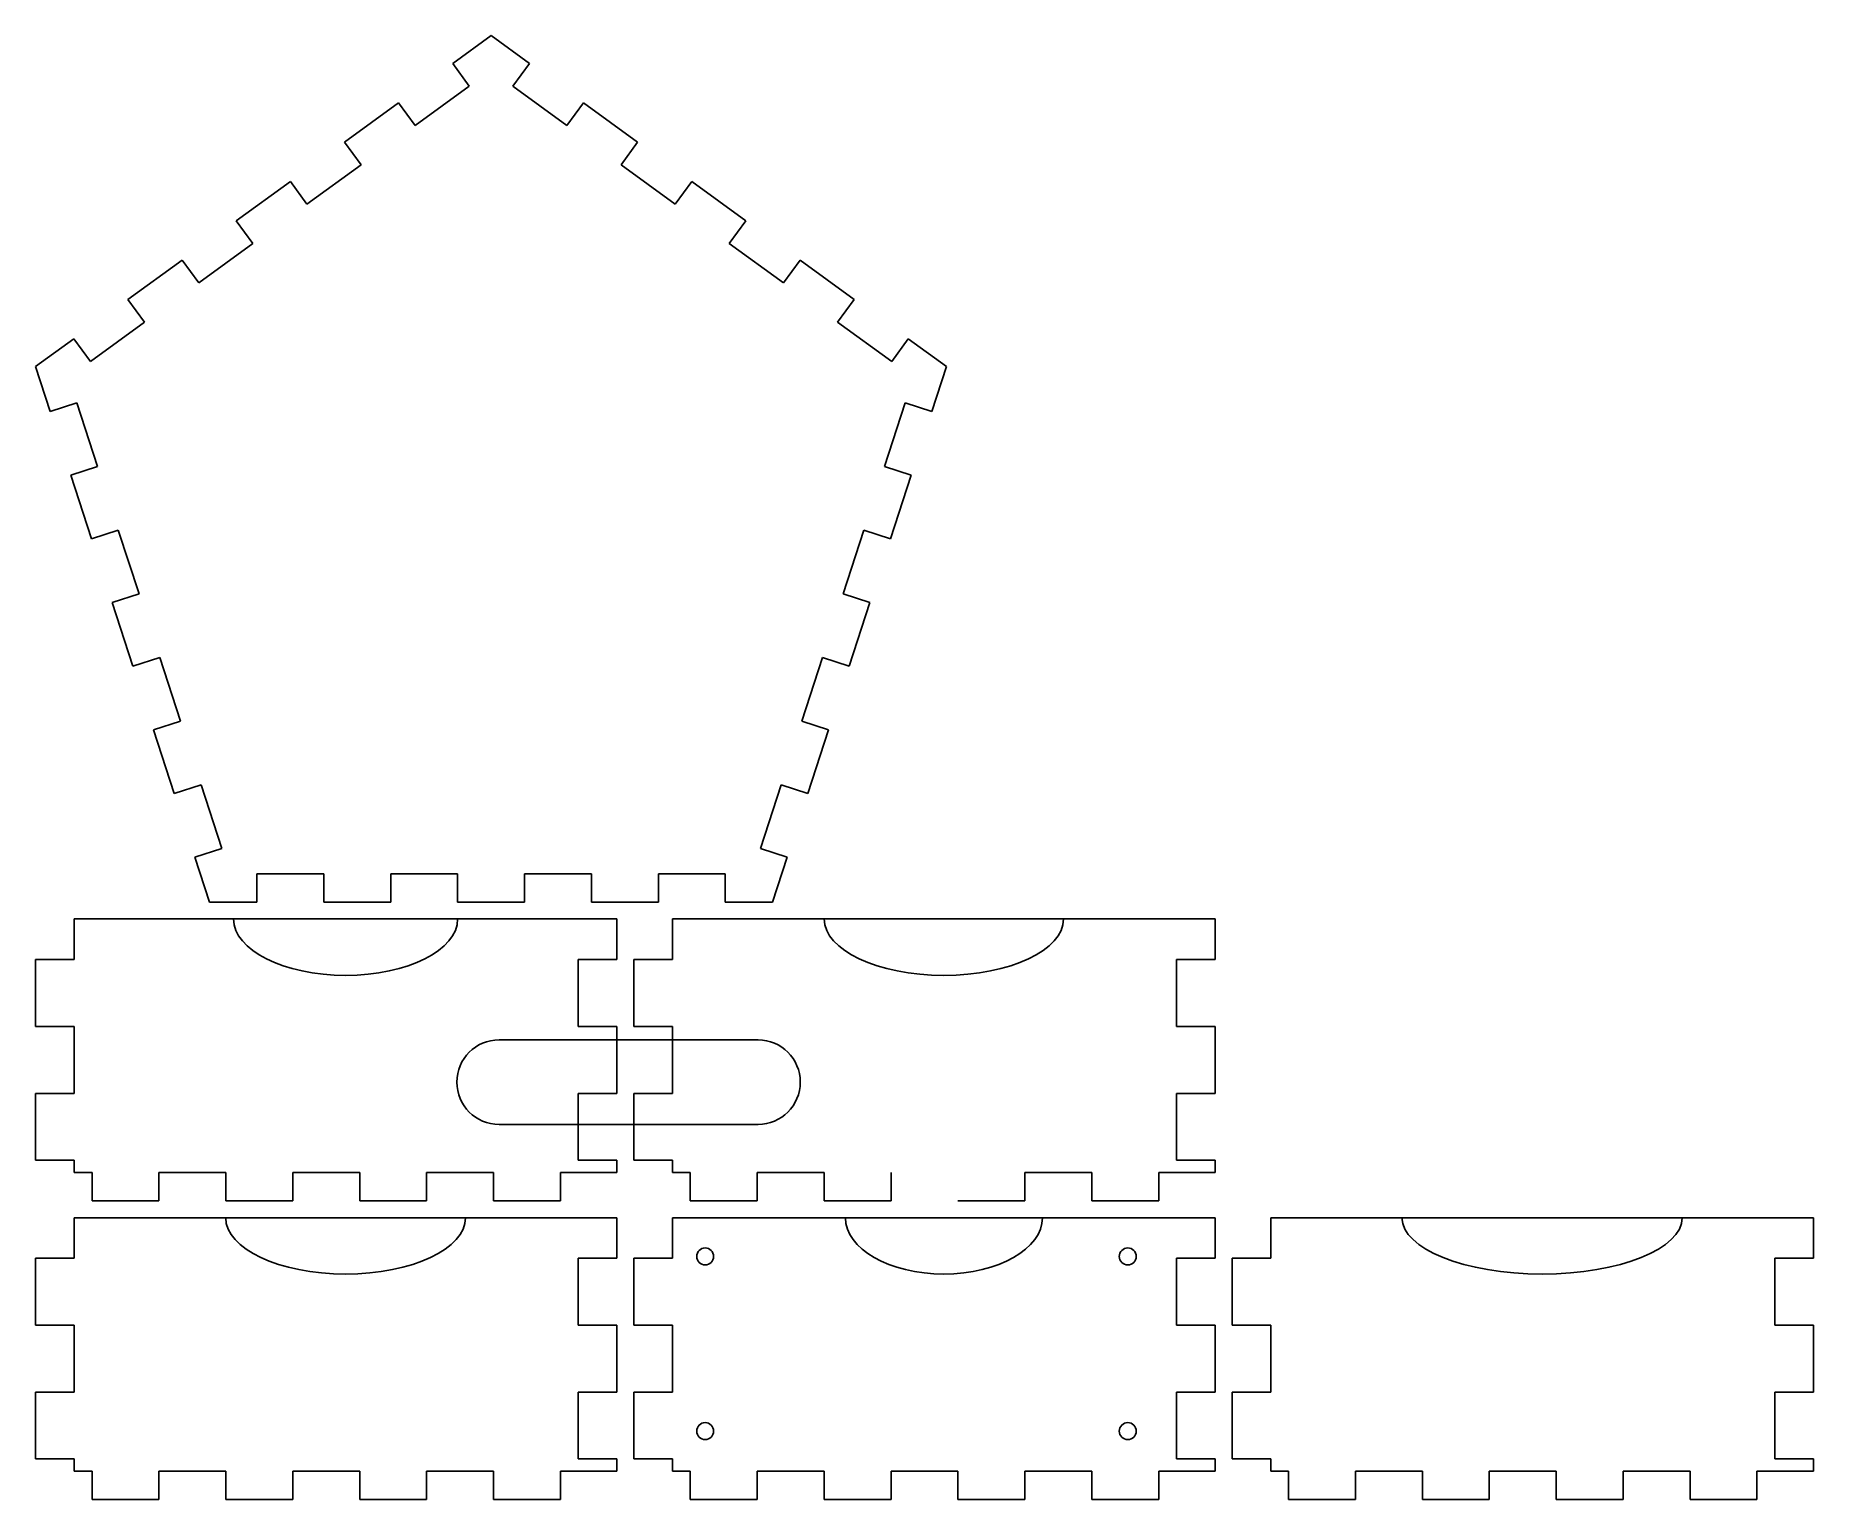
# Model space of a CAD drawing. Header units: inches. Extents: x 0 to 316, y 3 to 263.
import ezdxf

# ---------------------------------------------------------------- set-up
doc = ezdxf.new("R2010")
doc.units = ezdxf.units.IN
doc.header["$MEASUREMENT"] = 0
for name, color, linetype in [('bottom_outsideCutPath', 7, 'Continuous'), ('side0_outsideCutPath', 7, 'Continuous'), ('side1_outsideCutPath', 7, 'Continuous'), ('side2_outsideCutPath', 7, 'Continuous'), ('side3_outsideCutPath', 7, 'Continuous'), ('side4_outsideCutPath', 7, 'Continuous')]:
    doc.layers.add(name, color=color, linetype=linetype)

msp = doc.modelspace()

# ---------------------------------------------------------------- linework, layer by layer
at = {"linetype": 'Continuous'}
for p, q in [((82.26, 84.55), (128.22, 84.55)), ((128.22, 69.55), (82.26, 69.55))]:
    msp.add_line(p, q, dxfattribs=at)
for centre in [(118.83, 46.13), (193.83, 46.13), (118.83, 15.13), (193.83, 15.13)]:
    msp.add_circle(centre, 1.5, dxfattribs=at)
for centre, start, end in [((82.26, 77.05), 90, 270), ((128.22, 77.05), 270, 90)]:
    msp.add_arc(centre, 7.5, start, end, dxfattribs=at)
for centre, major_axis, ratio in [((55.03, 106), (19.88, 0), 0.503145), ((161.2, 106), (21.23, 0), 0.471007), ((55.03, 53), (21.29, 0), 0.469669), ((161.2, 53), (17.49, 0), 0.571803), ((267.37, 53), (24.87, 0), 0.402139)]:
    msp.add_ellipse(centre, major_axis=major_axis, ratio=ratio, start_param=3.141593, end_param=6.283185, dxfattribs=at)
at = {"layer": 'bottom_outsideCutPath'}
for p, q in [((74.04, 257.83), (80.84, 262.77)), ((80.84, 262.77), (87.63, 257.83)), ((76.98, 253.78), (74.04, 257.83)), ((87.63, 257.83), (84.7, 253.78)), ((67.38, 246.8), (76.98, 253.78)), ((84.7, 253.78), (94.3, 246.8)), ((54.83, 243.87), (64.44, 250.85)), ((64.44, 250.85), (67.38, 246.8)), ((94.3, 246.8), (97.24, 250.85)), ((97.24, 250.85), (106.85, 243.87)), ((57.77, 239.82), (54.83, 243.87)), ((106.85, 243.87), (103.91, 239.82)), ((48.16, 232.84), (57.77, 239.82)), ((103.91, 239.82), (113.52, 232.84)), ((35.62, 229.91), (45.22, 236.89)), ((45.22, 236.89), (48.16, 232.84)), ((113.52, 232.84), (116.46, 236.89)), ((116.46, 236.89), (126.06, 229.91)), ((38.56, 225.86), (35.62, 229.91)), ((126.06, 229.91), (123.12, 225.86)), ((28.95, 218.88), (38.56, 225.86)), ((123.12, 225.86), (132.73, 218.88)), ((16.4, 215.95), (26.01, 222.93)), ((26.01, 222.93), (28.95, 218.88)), ((132.73, 218.88), (135.67, 222.93)), ((135.67, 222.93), (145.28, 215.95)), ((19.34, 211.9), (16.4, 215.95)), ((145.28, 215.95), (142.34, 211.9)), ((9.73, 204.92), (19.34, 211.9)), ((142.34, 211.9), (151.95, 204.92)), ((0, 204.03), (6.8, 208.97)), ((6.8, 208.97), (9.73, 204.92)), ((151.95, 204.92), (154.88, 208.97)), ((154.88, 208.97), (161.68, 204.03)), ((2.6, 196.04), (0, 204.03)), ((161.68, 204.03), (159.08, 196.04)), ((7.35, 197.59), (2.6, 196.04)), ((11.02, 186.3), (7.35, 197.59)), ((154.33, 197.59), (150.66, 186.3)), ((159.08, 196.04), (154.33, 197.59)), ((6.27, 184.75), (11.02, 186.3)), ((150.66, 186.3), (155.41, 184.75)), ((9.93, 173.46), (6.27, 184.75)), ((155.41, 184.75), (151.74, 173.46)), ((14.69, 175), (9.93, 173.46)), ((18.36, 163.71), (14.69, 175)), ((146.99, 175), (143.32, 163.71)), ((151.74, 173.46), (146.99, 175)), ((13.6, 162.16), (18.36, 163.71)), ((17.27, 150.87), (13.6, 162.16)), ((143.32, 163.71), (148.08, 162.16)), ((148.08, 162.16), (144.41, 150.87)), ((22.03, 152.41), (17.27, 150.87)), ((25.7, 141.12), (22.03, 152.41)), ((139.65, 152.41), (135.98, 141.12)), ((144.41, 150.87), (139.65, 152.41)), ((20.94, 139.58), (25.7, 141.12)), ((24.61, 128.28), (20.94, 139.58)), ((135.98, 141.12), (140.74, 139.58)), ((140.74, 139.58), (137.07, 128.28)), ((29.37, 129.83), (24.61, 128.28)), ((33.04, 118.53), (29.37, 129.83)), ((132.31, 129.83), (128.64, 118.53)), ((137.07, 128.28), (132.31, 129.83)), ((28.28, 116.99), (33.04, 118.53)), ((30.88, 109), (28.28, 116.99)), ((128.64, 118.53), (133.4, 116.99)), ((133.4, 116.99), (130.8, 109)), ((51.15, 114), (39.28, 114)), ((39.28, 114), (39.28, 109)), ((51.15, 109), (51.15, 114)), ((74.9, 114), (63.03, 114)), ((63.03, 114), (63.03, 109)), ((74.9, 109), (74.9, 114)), ((98.65, 114), (86.78, 114)), ((86.78, 114), (86.78, 109)), ((98.65, 109), (98.65, 114)), ((122.4, 114), (110.53, 114)), ((110.53, 114), (110.53, 109)), ((122.4, 109), (122.4, 114)), ((39.28, 109), (30.88, 109)), ((63.03, 109), (51.15, 109)), ((86.78, 109), (74.9, 109)), ((110.53, 109), (98.65, 109)), ((130.8, 109), (122.4, 109))]:
    msp.add_line(p, q, dxfattribs=at)
at = {"layer": 'side0_outsideCutPath'}
for p, q in [((6.88, 106), (6.88, 98.81)), ((103.17, 106), (6.88, 106)), ((103.17, 98.81), (103.17, 106)), ((6.88, 98.81), (0, 98.81)), ((0, 98.81), (0, 86.94)), ((96.29, 86.94), (96.29, 98.81)), ((96.29, 98.81), (103.17, 98.81)), ((0, 86.94), (6.88, 86.94)), ((6.88, 86.94), (6.88, 75.06)), ((103.17, 86.94), (96.29, 86.94)), ((103.17, 75.06), (103.17, 86.94)), ((6.88, 75.06), (0, 75.06)), ((0, 75.06), (0, 63.19)), ((96.29, 63.19), (96.29, 75.06)), ((96.29, 75.06), (103.17, 75.06)), ((0, 63.19), (6.88, 63.19)), ((6.88, 63.19), (6.88, 61)), ((103.17, 63.19), (96.29, 63.19)), ((103.17, 61), (103.17, 63.19)), ((6.88, 61), (10.02, 61)), ((10.02, 61), (10.02, 56)), ((21.9, 56), (21.9, 61)), ((21.9, 61), (33.77, 61)), ((33.77, 61), (33.77, 56)), ((45.65, 56), (45.65, 61)), ((45.65, 61), (57.52, 61)), ((57.52, 61), (57.52, 56)), ((69.4, 56), (69.4, 61)), ((69.4, 61), (81.27, 61)), ((81.27, 61), (81.27, 56)), ((93.15, 56), (93.15, 61)), ((93.15, 61), (103.17, 61)), ((10.02, 56), (21.9, 56)), ((33.77, 56), (45.65, 56)), ((57.52, 56), (69.4, 56)), ((81.27, 56), (93.15, 56))]:
    msp.add_line(p, q, dxfattribs=at)
at = {"layer": 'side1_outsideCutPath'}
for p, q in [((6.88, 53), (6.88, 45.81)), ((103.17, 53), (6.88, 53)), ((103.17, 45.81), (103.17, 53)), ((6.88, 45.81), (0, 45.81)), ((0, 45.81), (0, 33.94)), ((96.29, 33.94), (96.29, 45.81)), ((96.29, 45.81), (103.17, 45.81)), ((0, 33.94), (6.88, 33.94)), ((6.88, 33.94), (6.88, 22.06)), ((103.17, 33.94), (96.29, 33.94)), ((103.17, 22.06), (103.17, 33.94)), ((6.88, 22.06), (0, 22.06)), ((0, 22.06), (0, 10.19)), ((96.29, 10.19), (96.29, 22.06)), ((96.29, 22.06), (103.17, 22.06)), ((0, 10.19), (6.88, 10.19)), ((6.88, 10.19), (6.88, 8)), ((103.17, 10.19), (96.29, 10.19)), ((103.17, 8), (103.17, 10.19)), ((6.88, 8), (10.02, 8)), ((10.02, 8), (10.02, 3)), ((21.9, 3), (21.9, 8)), ((21.9, 8), (33.77, 8)), ((33.77, 8), (33.77, 3)), ((45.65, 3), (45.65, 8)), ((45.65, 8), (57.52, 8)), ((57.52, 8), (57.52, 3)), ((69.4, 3), (69.4, 8)), ((69.4, 8), (81.27, 8)), ((81.27, 8), (81.27, 3)), ((93.15, 3), (93.15, 8)), ((93.15, 8), (103.17, 8)), ((10.02, 3), (21.9, 3)), ((33.77, 3), (45.65, 3)), ((57.52, 3), (69.4, 3)), ((81.27, 3), (93.15, 3))]:
    msp.add_line(p, q, dxfattribs=at)
at = {"layer": 'side2_outsideCutPath'}
for p, q in [((113.05, 106), (113.05, 98.81)), ((209.35, 106), (113.05, 106)), ((209.35, 98.81), (209.35, 106)), ((113.05, 98.81), (106.17, 98.81)), ((106.17, 98.81), (106.17, 86.94)), ((202.46, 86.94), (202.46, 98.81)), ((202.46, 98.81), (209.35, 98.81)), ((106.17, 86.94), (113.05, 86.94)), ((113.05, 86.94), (113.05, 75.06)), ((209.35, 86.94), (202.46, 86.94)), ((209.35, 75.06), (209.35, 86.94)), ((113.05, 75.06), (106.17, 75.06)), ((106.17, 75.06), (106.17, 63.19)), ((202.46, 63.19), (202.46, 75.06)), ((202.46, 75.06), (209.35, 75.06)), ((106.17, 63.19), (113.05, 63.19)), ((113.05, 63.19), (113.05, 61)), ((209.35, 63.19), (202.46, 63.19)), ((209.35, 61), (209.35, 63.19)), ((113.05, 61), (116.2, 61)), ((116.2, 61), (116.2, 56)), ((128.07, 56), (128.07, 61)), ((128.07, 61), (139.95, 61)), ((139.95, 61), (139.95, 56)), ((151.82, 56), (151.82, 61)), ((175.57, 56), (175.57, 61)), ((175.57, 61), (187.45, 61)), ((187.45, 61), (187.45, 56)), ((199.32, 56), (199.32, 61)), ((199.32, 61), (209.35, 61)), ((116.2, 56), (128.07, 56)), ((139.95, 56), (151.82, 56)), ((163.7, 56), (175.57, 56)), ((187.45, 56), (199.32, 56))]:
    msp.add_line(p, q, dxfattribs=at)
at = {"layer": 'side3_outsideCutPath'}
for p, q in [((113.05, 53), (113.05, 45.81)), ((209.35, 53), (113.05, 53)), ((209.35, 45.81), (209.35, 53)), ((113.05, 45.81), (106.17, 45.81)), ((106.17, 45.81), (106.17, 33.94)), ((202.46, 33.94), (202.46, 45.81)), ((202.46, 45.81), (209.35, 45.81)), ((106.17, 33.94), (113.05, 33.94)), ((113.05, 33.94), (113.05, 22.06)), ((209.35, 33.94), (202.46, 33.94)), ((209.35, 22.06), (209.35, 33.94)), ((113.05, 22.06), (106.17, 22.06)), ((106.17, 22.06), (106.17, 10.19)), ((202.46, 10.19), (202.46, 22.06)), ((202.46, 22.06), (209.35, 22.06)), ((106.17, 10.19), (113.05, 10.19)), ((113.05, 10.19), (113.05, 8)), ((209.35, 10.19), (202.46, 10.19)), ((209.35, 8), (209.35, 10.19)), ((113.05, 8), (116.2, 8)), ((116.2, 8), (116.2, 3)), ((128.07, 3), (128.07, 8)), ((128.07, 8), (139.95, 8)), ((139.95, 8), (139.95, 3)), ((151.82, 3), (151.82, 8)), ((151.82, 8), (163.7, 8)), ((163.7, 8), (163.7, 3)), ((175.57, 3), (175.57, 8)), ((175.57, 8), (187.45, 8)), ((187.45, 8), (187.45, 3)), ((199.32, 3), (199.32, 8)), ((199.32, 8), (209.35, 8)), ((116.2, 3), (128.07, 3)), ((139.95, 3), (151.82, 3)), ((163.7, 3), (175.57, 3)), ((187.45, 3), (199.32, 3))]:
    msp.add_line(p, q, dxfattribs=at)
at = {"layer": 'side4_outsideCutPath'}
for p, q in [((219.23, 53), (219.23, 45.81)), ((315.52, 53), (219.23, 53)), ((315.52, 45.81), (315.52, 53)), ((219.23, 45.81), (212.35, 45.81)), ((212.35, 45.81), (212.35, 33.94)), ((308.64, 33.94), (308.64, 45.81)), ((308.64, 45.81), (315.52, 45.81)), ((212.35, 33.94), (219.23, 33.94)), ((219.23, 33.94), (219.23, 22.06)), ((315.52, 33.94), (308.64, 33.94)), ((315.52, 22.06), (315.52, 33.94)), ((219.23, 22.06), (212.35, 22.06)), ((212.35, 22.06), (212.35, 10.19)), ((308.64, 10.19), (308.64, 22.06)), ((308.64, 22.06), (315.52, 22.06)), ((212.35, 10.19), (219.23, 10.19)), ((219.23, 10.19), (219.23, 8)), ((315.52, 10.19), (308.64, 10.19)), ((315.52, 8), (315.52, 10.19)), ((219.23, 8), (222.37, 8)), ((222.37, 8), (222.37, 3)), ((234.24, 3), (234.24, 8)), ((234.24, 8), (246.12, 8)), ((246.12, 8), (246.12, 3)), ((257.99, 3), (257.99, 8)), ((257.99, 8), (269.87, 8)), ((269.87, 8), (269.87, 3)), ((281.74, 3), (281.74, 8)), ((281.74, 8), (293.62, 8)), ((293.62, 8), (293.62, 3)), ((305.49, 3), (305.49, 8)), ((305.49, 8), (315.52, 8)), ((222.37, 3), (234.24, 3)), ((246.12, 3), (257.99, 3)), ((269.87, 3), (281.74, 3)), ((293.62, 3), (305.49, 3))]:
    msp.add_line(p, q, dxfattribs=at)

doc.saveas('drawing.dxf')
